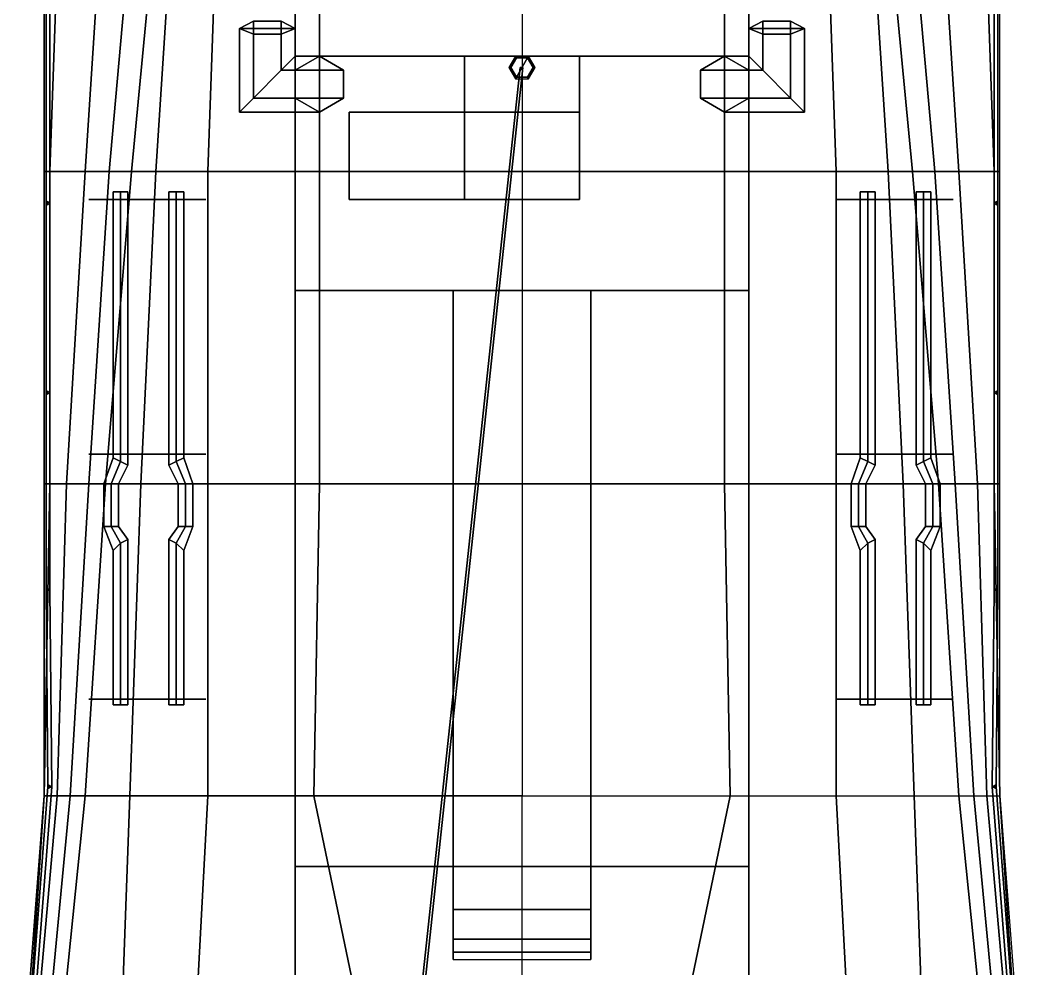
# Model space of a CAD drawing. Header units: millimetres. Extents: x -7.5 to 2.7, y -17.4 to 23.2.
# Drawn here: x -2.7 to 2.7, y -1.36 to 3.74 of the extents above; entities that cross this region are included whole.
import ezdxf

# ---------------------------------------------------------------- set-up
doc = ezdxf.new("R2010")
doc.units = ezdxf.units.MM
doc.layers.add('h2', color=7, linetype='Continuous')

msp = doc.modelspace()

# ---------------------------------------------------------------- linework, layer by layer
for points in [[(-2.48, 4.62, 0.63), (-2.54, 2.93, 0.63), (-2.57, 2.93, 1.64), (-2.57, 4.62, 1.64)], [(-2.57, 4.62, 1.64), (-2.57, 2.93, 1.64), (2.57, 2.93, 1.64), (2.57, 4.62, 1.64)], [(-2.56, 0.68, 2.46), (-2.56, 4.62, 2.46), (-2.54, 4.62, 2.46), (-2.54, 0.68, 2.46)], [(-2.54, 0.68, 2.46), (-2.54, 4.62, 2.46), (-2.56, 4.62, 2.46), (-2.56, 0.68, 2.46)], [(-2.24, 4.62, 0.11), (-2.35, 2.93, 0.11), (-2.54, 2.93, 0.63), (-2.48, 4.62, 0.63)], [(-2.07, 4.62, -0.26), (-2.22, 2.93, -0.26), (-2.35, 2.93, 0.11), (-2.24, 4.62, 0.11)], [(-1.94, 4.62, -0.53), (-2.1, 2.93, -0.53), (-2.22, 2.93, -0.26), (-2.07, 4.62, -0.26)], [(-1.86, 4.62, -0.66), (-1.97, 2.93, -0.75), (-2.1, 2.93, -0.53), (-1.94, 4.62, -0.53)], [(-1.63, 4.62, -0.91), (-1.69, 2.93, -0.98), (-1.97, 2.93, -0.75), (-1.86, 4.62, -0.66)], [(-1.09, 4.62, -1.2), (-1.09, 2.93, -1.24), (-1.69, 2.93, -0.98), (-1.63, 4.62, -0.91)], [(0, 4.62, -1.55), (0, 2.93, -1.55), (-1.09, 2.93, -1.24), (-1.09, 4.62, -1.2)], [(2.54, 0.68, 2.46), (2.54, 4.62, 2.46), (2.56, 4.62, 2.46), (2.56, 0.68, 2.46)], [(2.56, 0.68, 2.46), (2.56, 4.62, 2.46), (2.54, 4.62, 2.46), (2.54, 0.68, 2.46)], [(1.22, 3.55, 3.48), (1.22, 4.52, 3.48), (-1.22, 4.52, 3.48), (-1.22, 3.55, 3.48)], [(-1.22, 4.52, 3.48), (-1.22, 4.52, 1.53), (-1.22, 3.55, 1.53), (-1.22, 3.55, 3.48)], [(1.22, 3.55, 1.53), (1.22, 4.52, 1.53), (1.22, 4.52, 3.48), (1.22, 3.55, 3.48)], [(-1.445, 3.74, 3.7999), (-1.52, 3.7, 3.67), (-1.52, 3.25, 3.67), (-1.445, 3.325, 3.7999)], [(-1.22, 3.7, 3.67), (-1.52, 3.7, 3.67), (-1.445, 3.74, 3.7999), (-1.295, 3.74, 3.7999)], [(-1.295, 3.74, 3.7999), (-1.445, 3.74, 3.7999), (-1.445, 3.325, 3.7999), (-1.295, 3.475, 3.7999)], [(-1.22, 3.7, 3.67), (-1.295, 3.74, 3.7999), (-1.295, 3.475, 3.7999), (-1.22, 3.55, 3.67)], [(-1.52, 3.7, 3.67), (-1.445, 3.67, 3.5401), (-1.445, 3.325, 3.5401), (-1.52, 3.25, 3.67)], [(-1.295, 3.67, 3.5401), (-1.445, 3.67, 3.5401), (-1.52, 3.7, 3.67), (-1.22, 3.7, 3.67)], [(-1.295, 3.67, 3.5401), (-1.22, 3.7, 3.67), (-1.22, 3.55, 3.67), (-1.295, 3.475, 3.5401)], [(-1.445, 3.67, 3.5401), (-1.295, 3.67, 3.5401), (-1.295, 3.475, 3.5401), (-1.445, 3.325, 3.5401)], [(-0.96, 3.475, 3.7999), (-1.09, 3.55, 3.67), (-1.22, 3.55, 3.67), (-1.295, 3.475, 3.7999)], [(-1.09, 3.55, 3.67), (-1.22, 3.475, 3.5401), (-1.295, 3.475, 3.5401), (-1.22, 3.55, 3.67)], [(-1.22, 3.55, 1.87), (-1.22, 3.55, 1.53), (-1.22, -7.79, 1.53), (-1.22, -7.79, 1.75)], [(1.22, -7.79, 1.75), (1.22, 3.55, 1.87), (-1.22, 3.55, 1.87), (-1.22, -7.79, 1.75)], [(-1.22, 3.55, 3.48), (-1.22, 3.55, 1.87), (1.22, 3.55, 1.87), (1.22, 3.55, 3.48)], [(-1.22, 3.475, 3.5401), (-1.09, 3.55, 3.67), (-1.09, 3.55, 1.64), (-1.2199, 3.475, 1.64)], [(-1.09, 3.55, 3.67), (-0.96, 3.475, 3.7999), (-0.9601, 3.475, 1.64), (-1.09, 3.55, 1.64)], [(-0.31, 3.55, 3), (-0.31, 3.55, 1.87), (-0.31, 3.25, 1.86), (-0.31, 3.25, 3)], [(0.31, 3.25, 3), (0.31, 3.55, 3), (-0.31, 3.55, 3), (-0.31, 3.25, 3)], [(-0.035, 3.5506, 3), (-0.07, 3.49, 3), (-0.06, 3.49, 7.04), (-0.03, 3.542, 7.04)], [(-0.03, 3.438, 7.04), (0.03, 3.542, 7.04), (-0.03, 3.542, 7.04), (-0.06, 3.49, 7.04)], [(0.035, 3.5506, 3), (-0.035, 3.5506, 3), (-0.03, 3.542, 7.04), (0.03, 3.542, 7.04)], [(0.03, 3.438, 7.04), (0.06, 3.49, 7.04), (0.03, 3.542, 7.04), (-0.03, 3.438, 7.04)], [(0.07, 3.49, 3), (0.035, 3.5506, 3), (0.03, 3.542, 7.04), (0.06, 3.49, 7.04)], [(0.31, 3.25, 1.86), (0.31, 3.55, 1.87), (0.31, 3.55, 3), (0.31, 3.25, 3)], [(1.22, -7.79, 1.53), (1.22, 3.55, 1.53), (1.22, 3.55, 1.87), (1.22, -7.79, 1.75)], [(-0.96, 3.325, 3.7999), (-0.96, 3.475, 3.7999), (-1.295, 3.475, 3.7999), (-1.445, 3.325, 3.7999)], [(-1.22, 3.475, 3.5401), (-1.22, 3.325, 3.5401), (-1.445, 3.325, 3.5401), (-1.295, 3.475, 3.5401)], [(-1.22, 3.325, 3.5401), (-1.22, 3.475, 3.5401), (-1.2199, 3.475, 1.64), (-1.2199, 3.325, 1.64)], [(-1.205, -7.69, 3.5), (-1.19, -7.69, 3.5087), (0.005, 3.49, 4.405), (-0.01, 3.49, 4.395)], [(-1.19, -7.69, 3.4913), (-1.205, -7.69, 3.5), (-0.01, 3.49, 4.395), (0.005, 3.49, 4.385)], [(-1.19, -7.69, 3.5087), (-1.19, -7.69, 3.4913), (0.005, 3.49, 4.385), (0.005, 3.49, 4.405)], [(-0.96, 3.475, 3.7999), (-0.96, 3.325, 3.7999), (-0.9601, 3.325, 1.64), (-0.9601, 3.475, 1.64)], [(-0.07, 3.49, 3), (-0.035, 3.4294, 3), (-0.03, 3.438, 7.04), (-0.06, 3.49, 7.04)], [(0.035, 3.4294, 3), (0.07, 3.49, 3), (0.06, 3.49, 7.04), (0.03, 3.438, 7.04)], [(-0.035, 3.4294, 3), (0.035, 3.4294, 3), (0.03, 3.438, 7.04), (-0.03, 3.438, 7.04)], [(-1.09, 3.25, 3.67), (-0.96, 3.325, 3.7999), (-1.445, 3.325, 3.7999), (-1.52, 3.25, 3.67)], [(-1.22, 3.325, 3.5401), (-1.09, 3.25, 3.67), (-1.52, 3.25, 3.67), (-1.445, 3.325, 3.5401)], [(-1.09, 3.25, 3.67), (-1.22, 3.325, 3.5401), (-1.2199, 3.325, 1.64), (-1.09, 3.25, 1.64)], [(-0.96, 3.325, 3.7999), (-1.09, 3.25, 3.67), (-1.09, 3.25, 1.64), (-0.9601, 3.325, 1.64)], [(-0.93, 2.78, 1.86), (-0.93, 3.25, 1.86), (-0.31, 3.25, 3), (-0.31, 2.78, 3)], [(-0.31, 2.78, 3), (-0.31, 3.25, 3), (-0.93, 3.25, 1.86), (-0.93, 2.78, 1.86)], [(-0.31, 3.25, 3), (-0.31, 3.25, 1.86), (0.31, 3.25, 1.86), (0.31, 3.25, 3)], [(-0.31, 2.78, 3), (-0.31, 3.25, 3), (0.31, 3.25, 3), (0.31, 2.78, 3)], [(0.31, 2.78, 3), (0.31, 3.25, 3), (-0.31, 3.25, 3), (-0.31, 2.78, 3)], [(-2.54, 2.93, 0.63), (-2.54, 1.25, 0.5), (-2.57, 1.25, 1.64), (-2.57, 2.93, 1.64)], [(-2.57, 2.93, 1.64), (-2.57, 1.25, 1.64), (2.57, 1.25, 1.64), (2.57, 2.93, 1.64)], [(-2.35, 2.93, 0.11), (-2.45, 1.25, 0.11), (-2.54, 1.25, 0.5), (-2.54, 2.93, 0.63)], [(-2.22, 2.93, -0.26), (-2.33, 1.25, -0.29), (-2.45, 1.25, 0.11), (-2.35, 2.93, 0.11)], [(-2.1, 2.93, -0.53), (-2.24, 1.25, -0.53), (-2.33, 1.25, -0.29), (-2.22, 2.93, -0.26)], [(-1.97, 2.93, -0.75), (-2.05, 1.25, -0.8), (-2.24, 1.25, -0.53), (-2.1, 2.93, -0.53)], [(-1.69, 2.93, -0.98), (-1.69, 1.25, -1.04), (-2.05, 1.25, -0.8), (-1.97, 2.93, -0.75)], [(-1.09, 2.93, -1.24), (-1.09, 1.25, -1.27), (-1.69, 1.25, -1.04), (-1.69, 2.93, -0.98)], [(0, 2.93, -1.55), (0, 1.25, -1.55), (-1.09, 1.25, -1.27), (-1.09, 2.93, -1.24)], [(-2.16, 1.37, 1.68), (-2.2, 1.39, 1.72), (-2.2, 2.82, 1.72), (-2.16, 2.82, 1.68)], [(-2.2, 1.39, 1.72), (-2.16, 1.37, 1.76), (-2.16, 2.82, 1.76), (-2.2, 2.82, 1.72)], [(-2.2, 2.82, 1.72), (-2.16, 2.82, 1.76), (-2.12, 2.82, 1.72), (-2.16, 2.82, 1.68)], [(-2.16, 1.37, 1.76), (-2.12, 1.35, 1.72), (-2.12, 2.82, 1.72), (-2.16, 2.82, 1.76)], [(-2.12, 1.35, 1.72), (-2.16, 1.37, 1.68), (-2.16, 2.82, 1.68), (-2.12, 2.82, 1.72)], [(-1.9, 1.35, 1.72), (-1.86, 1.37, 1.76), (-1.86, 2.82, 1.76), (-1.9, 2.82, 1.72)], [(-1.86, 1.37, 1.68), (-1.9, 1.35, 1.72), (-1.9, 2.82, 1.72), (-1.86, 2.82, 1.68)], [(-1.82, 2.82, 1.72), (-1.86, 2.82, 1.68), (-1.9, 2.82, 1.72), (-1.86, 2.82, 1.76)], [(-1.82, 1.39, 1.72), (-1.86, 1.37, 1.68), (-1.86, 2.82, 1.68), (-1.82, 2.82, 1.72)], [(-1.86, 1.37, 1.76), (-1.82, 1.39, 1.72), (-1.82, 2.82, 1.72), (-1.86, 2.82, 1.76)], [(1.82, 2.82, 1.72), (1.86, 2.82, 1.76), (1.9, 2.82, 1.72), (1.86, 2.82, 1.68)], [(1.82, 1.39, 1.72), (1.86, 1.37, 1.76), (1.86, 2.82, 1.76), (1.82, 2.82, 1.72)], [(1.86, 1.37, 1.68), (1.82, 1.39, 1.72), (1.82, 2.82, 1.72), (1.86, 2.82, 1.68)], [(1.86, 1.37, 1.76), (1.9, 1.35, 1.72), (1.9, 2.82, 1.72), (1.86, 2.82, 1.76)], [(1.9, 1.35, 1.72), (1.86, 1.37, 1.68), (1.86, 2.82, 1.68), (1.9, 2.82, 1.72)], [(2.12, 1.35, 1.72), (2.16, 1.37, 1.76), (2.16, 2.82, 1.76), (2.12, 2.82, 1.72)], [(2.16, 1.37, 1.68), (2.12, 1.35, 1.72), (2.12, 2.82, 1.72), (2.16, 2.82, 1.68)], [(2.2, 2.82, 1.72), (2.16, 2.82, 1.68), (2.12, 2.82, 1.72), (2.16, 2.82, 1.76)], [(2.16, 1.37, 1.76), (2.2, 1.39, 1.72), (2.2, 2.82, 1.72), (2.16, 2.82, 1.76)], [(2.2, 1.39, 1.72), (2.16, 1.37, 1.68), (2.16, 2.82, 1.68), (2.2, 2.82, 1.72)], [(-2.555, 2.7513, 2.46), (-2.555, 2.7687, 2.46), (-2.555, 2.7687, 1.64), (-2.555, 2.7513, 1.64)], [(-2.555, 2.7687, 2.46), (-2.54, 2.76, 2.46), (-2.54, 2.76, 1.64), (-2.555, 2.7687, 1.64)], [(-2.54, 2.76, 2.46), (-2.555, 2.7513, 2.46), (-2.555, 2.7513, 1.64), (-2.54, 2.76, 1.64)], [(-1.7, 2.78, 1.58), (-1.7, 2.78, 1.72), (-2.33, 2.78, 1.72), (-2.33, 2.78, 1.58)], [(-2.33, 2.78, 1.58), (-2.33, 2.78, 1.72), (-1.7, 2.78, 1.72), (-1.7, 2.78, 1.58)], [(2.32, 2.78, 1.58), (2.32, 2.78, 1.72), (1.69, 2.78, 1.72), (1.69, 2.78, 1.58)], [(1.69, 2.78, 1.58), (1.69, 2.78, 1.72), (2.32, 2.78, 1.72), (2.32, 2.78, 1.58)], [(2.555, 2.7687, 1.64), (2.54, 2.76, 1.64), (2.54, 2.76, 2.46), (2.555, 2.7687, 2.46)], [(2.54, 2.76, 1.64), (2.555, 2.7513, 1.64), (2.555, 2.7513, 2.46), (2.54, 2.76, 2.46)], [(2.555, 2.7513, 1.64), (2.555, 2.7687, 1.64), (2.555, 2.7687, 2.46), (2.555, 2.7513, 2.46)], [(-1.22, 2.29, 2.46), (-1.22, 2.29, 1.85), (-1.22, -0.81, 1.82), (-1.22, -0.81, 2.41)], [(-0.37, -0.81, 2.41), (-0.37, 2.29, 2.46), (-1.22, 2.29, 2.46), (-1.22, -0.81, 2.41)], [(1.22, 2.29, 2.24), (1.22, 2.29, 1.8567), (-1.22, 2.29, 1.85), (-1.22, 2.29, 2.24)], [(-0.37, 2.29, 2.46), (-0.37, 2.29, 2.24), (-1.22, 2.29, 2.24), (-1.22, 2.29, 2.46)], [(0.37, -0.81, 2.19), (0.37, 2.29, 2.24), (-0.37, 2.29, 2.24), (-0.37, -0.81, 2.19)], [(-0.37, -0.81, 2.19), (-0.37, 2.29, 2.24), (-0.37, 2.29, 2.46), (-0.37, -0.81, 2.41)], [(1.22, -0.81, 2.41), (1.22, 2.29, 2.46), (0.37, 2.29, 2.46), (0.37, -0.81, 2.41)], [(1.22, 2.29, 2.46), (1.22, 2.29, 2.24), (0.37, 2.29, 2.24), (0.37, 2.29, 2.46)], [(0.37, -0.81, 2.41), (0.37, 2.29, 2.46), (0.37, 2.29, 2.24), (0.37, -0.81, 2.19)], [(1.22, -0.81, 1.82), (1.22, 2.29, 1.8567), (1.22, 2.29, 2.46), (1.22, -0.81, 2.41)], [(-2.555, 1.7487, 2.46), (-2.54, 1.74, 2.46), (-2.54, 1.74, 1.64), (-2.555, 1.7487, 1.64)], [(-2.555, 1.7313, 2.46), (-2.555, 1.7487, 2.46), (-2.555, 1.7487, 1.64), (-2.555, 1.7313, 1.64)], [(-2.54, 1.74, 2.46), (-2.555, 1.7313, 2.46), (-2.555, 1.7313, 1.64), (-2.54, 1.74, 1.64)], [(2.555, 1.7487, 1.64), (2.54, 1.74, 1.64), (2.54, 1.74, 2.46), (2.555, 1.7487, 2.46)], [(2.54, 1.74, 1.64), (2.555, 1.7313, 1.64), (2.555, 1.7313, 2.46), (2.54, 1.74, 2.46)], [(2.555, 1.7313, 1.64), (2.555, 1.7487, 1.64), (2.555, 1.7487, 2.46), (2.555, 1.7313, 2.46)], [(-2.33, 1.41, 1.58), (-2.33, 1.41, 1.72), (-1.7, 1.41, 1.72), (-1.7, 1.41, 1.58)], [(-1.7, 1.41, 1.58), (-1.7, 1.41, 1.72), (-2.33, 1.41, 1.72), (-2.33, 1.41, 1.58)], [(1.69, 1.41, 1.58), (1.69, 1.41, 1.72), (2.32, 1.41, 1.72), (2.32, 1.41, 1.58)], [(2.32, 1.41, 1.58), (2.32, 1.41, 1.72), (1.69, 1.41, 1.72), (1.69, 1.41, 1.58)], [(-2.21, 1.25, 1.68), (-2.25, 1.25, 1.72), (-2.2, 1.39, 1.72), (-2.16, 1.37, 1.68)], [(-2.25, 1.25, 1.72), (-2.21, 1.25, 1.76), (-2.16, 1.37, 1.76), (-2.2, 1.39, 1.72)], [(-2.21, 1.25, 1.76), (-2.17, 1.25, 1.72), (-2.12, 1.35, 1.72), (-2.16, 1.37, 1.76)], [(-2.17, 1.25, 1.72), (-2.21, 1.25, 1.68), (-2.16, 1.37, 1.68), (-2.12, 1.35, 1.72)], [(-1.85, 1.25, 1.72), (-1.81, 1.25, 1.76), (-1.86, 1.37, 1.76), (-1.9, 1.35, 1.72)], [(-1.81, 1.25, 1.68), (-1.85, 1.25, 1.72), (-1.9, 1.35, 1.72), (-1.86, 1.37, 1.68)], [(-1.77, 1.25, 1.72), (-1.81, 1.25, 1.68), (-1.86, 1.37, 1.68), (-1.82, 1.39, 1.72)], [(-1.81, 1.25, 1.76), (-1.77, 1.25, 1.72), (-1.82, 1.39, 1.72), (-1.86, 1.37, 1.76)], [(1.81, 1.25, 1.68), (1.77, 1.25, 1.72), (1.82, 1.39, 1.72), (1.86, 1.37, 1.68)], [(1.77, 1.25, 1.72), (1.81, 1.25, 1.76), (1.86, 1.37, 1.76), (1.82, 1.39, 1.72)], [(1.81, 1.25, 1.76), (1.85, 1.25, 1.72), (1.9, 1.35, 1.72), (1.86, 1.37, 1.76)], [(1.85, 1.25, 1.72), (1.81, 1.25, 1.68), (1.86, 1.37, 1.68), (1.9, 1.35, 1.72)], [(2.17, 1.25, 1.72), (2.21, 1.25, 1.76), (2.16, 1.37, 1.76), (2.12, 1.35, 1.72)], [(2.21, 1.25, 1.68), (2.17, 1.25, 1.72), (2.12, 1.35, 1.72), (2.16, 1.37, 1.68)], [(2.25, 1.25, 1.72), (2.21, 1.25, 1.68), (2.16, 1.37, 1.68), (2.2, 1.39, 1.72)], [(2.21, 1.25, 1.76), (2.25, 1.25, 1.72), (2.2, 1.39, 1.72), (2.16, 1.37, 1.76)], [(-2.45, 1.25, 0.11), (-2.5, -0.43, 0.11), (-2.57, -0.43, 0.5), (-2.54, 1.25, 0.5)], [(-2.54, 1.25, 0.5), (-2.57, -0.43, 0.5), (-2.57, -0.43, 1.64), (-2.57, 1.25, 1.64)], [(-2.57, 1.25, 1.64), (-2.57, -0.43, 1.64), (2.57, -0.43, 1.64), (2.57, 1.25, 1.64)], [(-2.33, 1.25, -0.29), (-2.43, -0.43, -0.29), (-2.5, -0.43, 0.11), (-2.45, 1.25, 0.11)], [(-2.24, 1.25, -0.53), (-2.35, -0.43, -0.53), (-2.43, -0.43, -0.29), (-2.33, 1.25, -0.29)], [(-2.05, 1.25, -0.8), (-2.11, -0.43, -0.84), (-2.35, -0.43, -0.53), (-2.24, 1.25, -0.53)], [(-2.21, 1.02, 1.68), (-2.25, 1.02, 1.72), (-2.25, 1.25, 1.72), (-2.21, 1.25, 1.68)], [(-2.25, 1.02, 1.72), (-2.21, 1.02, 1.76), (-2.21, 1.25, 1.76), (-2.25, 1.25, 1.72)], [(-2.21, 1.02, 1.76), (-2.17, 1.02, 1.72), (-2.17, 1.25, 1.72), (-2.21, 1.25, 1.76)], [(-2.17, 1.02, 1.72), (-2.21, 1.02, 1.68), (-2.21, 1.25, 1.68), (-2.17, 1.25, 1.72)], [(-1.69, 1.25, -1.04), (-1.69, -0.43, -1.09), (-2.11, -0.43, -0.84), (-2.05, 1.25, -0.8)], [(-1.85, 1.02, 1.72), (-1.81, 1.02, 1.76), (-1.81, 1.25, 1.76), (-1.85, 1.25, 1.72)], [(-1.81, 1.02, 1.68), (-1.85, 1.02, 1.72), (-1.85, 1.25, 1.72), (-1.81, 1.25, 1.68)], [(-1.77, 1.02, 1.72), (-1.81, 1.02, 1.68), (-1.81, 1.25, 1.68), (-1.77, 1.25, 1.72)], [(-1.81, 1.02, 1.76), (-1.77, 1.02, 1.72), (-1.77, 1.25, 1.72), (-1.81, 1.25, 1.76)], [(-1.09, 1.25, -1.27), (-1.12, -0.43, -1.27), (-1.69, -0.43, -1.09), (-1.69, 1.25, -1.04)], [(0, 1.25, -1.55), (0, -0.43, -1.56), (-1.12, -0.43, -1.27), (-1.09, 1.25, -1.27)], [(1.81, 1.02, 1.68), (1.77, 1.02, 1.72), (1.77, 1.25, 1.72), (1.81, 1.25, 1.68)], [(1.77, 1.02, 1.72), (1.81, 1.02, 1.76), (1.81, 1.25, 1.76), (1.77, 1.25, 1.72)], [(1.81, 1.02, 1.76), (1.85, 1.02, 1.72), (1.85, 1.25, 1.72), (1.81, 1.25, 1.76)], [(1.85, 1.02, 1.72), (1.81, 1.02, 1.68), (1.81, 1.25, 1.68), (1.85, 1.25, 1.72)], [(2.17, 1.02, 1.72), (2.21, 1.02, 1.76), (2.21, 1.25, 1.76), (2.17, 1.25, 1.72)], [(2.21, 1.02, 1.68), (2.17, 1.02, 1.72), (2.17, 1.25, 1.72), (2.21, 1.25, 1.68)], [(2.25, 1.02, 1.72), (2.21, 1.02, 1.68), (2.21, 1.25, 1.68), (2.25, 1.25, 1.72)], [(2.21, 1.02, 1.76), (2.25, 1.02, 1.72), (2.25, 1.25, 1.72), (2.21, 1.25, 1.76)], [(-2.16, 0.93, 1.68), (-2.2, 0.89, 1.72), (-2.25, 1.02, 1.72), (-2.21, 1.02, 1.68)], [(-2.2, 0.89, 1.72), (-2.16, 0.93, 1.76), (-2.21, 1.02, 1.76), (-2.25, 1.02, 1.72)], [(-2.16, 0.93, 1.76), (-2.12, 0.95, 1.72), (-2.17, 1.02, 1.72), (-2.21, 1.02, 1.76)], [(-2.12, 0.95, 1.72), (-2.16, 0.93, 1.68), (-2.21, 1.02, 1.68), (-2.17, 1.02, 1.72)], [(-1.9, 0.95, 1.72), (-1.86, 0.93, 1.76), (-1.81, 1.02, 1.76), (-1.85, 1.02, 1.72)], [(-1.86, 0.93, 1.68), (-1.9, 0.95, 1.72), (-1.85, 1.02, 1.72), (-1.81, 1.02, 1.68)], [(-1.82, 0.89, 1.72), (-1.86, 0.93, 1.68), (-1.81, 1.02, 1.68), (-1.77, 1.02, 1.72)], [(-1.86, 0.93, 1.76), (-1.82, 0.89, 1.72), (-1.77, 1.02, 1.72), (-1.81, 1.02, 1.76)], [(1.86, 0.93, 1.68), (1.82, 0.89, 1.72), (1.77, 1.02, 1.72), (1.81, 1.02, 1.68)], [(1.82, 0.89, 1.72), (1.86, 0.93, 1.76), (1.81, 1.02, 1.76), (1.77, 1.02, 1.72)], [(1.86, 0.93, 1.76), (1.9, 0.95, 1.72), (1.85, 1.02, 1.72), (1.81, 1.02, 1.76)], [(1.9, 0.95, 1.72), (1.86, 0.93, 1.68), (1.81, 1.02, 1.68), (1.85, 1.02, 1.72)], [(2.12, 0.95, 1.72), (2.16, 0.93, 1.76), (2.21, 1.02, 1.76), (2.17, 1.02, 1.72)], [(2.16, 0.93, 1.68), (2.12, 0.95, 1.72), (2.17, 1.02, 1.72), (2.21, 1.02, 1.68)], [(2.2, 0.89, 1.72), (2.16, 0.93, 1.68), (2.21, 1.02, 1.68), (2.25, 1.02, 1.72)], [(2.16, 0.93, 1.76), (2.2, 0.89, 1.72), (2.25, 1.02, 1.72), (2.21, 1.02, 1.76)], [(-2.16, 0.06, 1.68), (-2.2, 0.06, 1.72), (-2.2, 0.89, 1.72), (-2.16, 0.93, 1.68)], [(-2.2, 0.06, 1.72), (-2.16, 0.06, 1.76), (-2.16, 0.93, 1.76), (-2.2, 0.89, 1.72)], [(-2.16, 0.06, 1.76), (-2.12, 0.06, 1.72), (-2.12, 0.95, 1.72), (-2.16, 0.93, 1.76)], [(-2.12, 0.06, 1.72), (-2.16, 0.06, 1.68), (-2.16, 0.93, 1.68), (-2.12, 0.95, 1.72)], [(-1.9, 0.06, 1.72), (-1.86, 0.06, 1.76), (-1.86, 0.93, 1.76), (-1.9, 0.95, 1.72)], [(-1.86, 0.06, 1.68), (-1.9, 0.06, 1.72), (-1.9, 0.95, 1.72), (-1.86, 0.93, 1.68)], [(-1.82, 0.06, 1.72), (-1.86, 0.06, 1.68), (-1.86, 0.93, 1.68), (-1.82, 0.89, 1.72)], [(-1.86, 0.06, 1.76), (-1.82, 0.06, 1.72), (-1.82, 0.89, 1.72), (-1.86, 0.93, 1.76)], [(1.82, 0.06, 1.72), (1.86, 0.06, 1.76), (1.86, 0.93, 1.76), (1.82, 0.89, 1.72)], [(1.86, 0.06, 1.68), (1.82, 0.06, 1.72), (1.82, 0.89, 1.72), (1.86, 0.93, 1.68)], [(1.9, 0.06, 1.72), (1.86, 0.06, 1.68), (1.86, 0.93, 1.68), (1.9, 0.95, 1.72)], [(1.86, 0.06, 1.76), (1.9, 0.06, 1.72), (1.9, 0.95, 1.72), (1.86, 0.93, 1.76)], [(2.16, 0.06, 1.68), (2.12, 0.06, 1.72), (2.12, 0.95, 1.72), (2.16, 0.93, 1.68)], [(2.12, 0.06, 1.72), (2.16, 0.06, 1.76), (2.16, 0.93, 1.76), (2.12, 0.95, 1.72)], [(2.16, 0.06, 1.76), (2.2, 0.06, 1.72), (2.2, 0.89, 1.72), (2.16, 0.93, 1.76)], [(2.2, 0.06, 1.72), (2.16, 0.06, 1.68), (2.16, 0.93, 1.68), (2.2, 0.89, 1.72)], [(-2.53, -0.38, 2.43), (-2.54, 0.68, 2.46), (-2.56, 0.68, 2.46), (-2.55, -0.38, 2.43)], [(-2.55, -0.38, 2.43), (-2.56, 0.68, 2.46), (-2.54, 0.68, 2.46), (-2.53, -0.38, 2.43)], [(-2.555, 0.6887, 2.46), (-2.54, 0.68, 2.46), (-2.54, 0.68, 1.64), (-2.555, 0.6887, 1.64)], [(-2.555, 0.6713, 2.46), (-2.555, 0.6887, 2.46), (-2.555, 0.6887, 1.64), (-2.555, 0.6713, 1.64)], [(-2.54, 0.68, 2.46), (-2.555, 0.6713, 2.46), (-2.555, 0.6713, 1.64), (-2.54, 0.68, 1.64)], [(2.55, -0.38, 2.43), (2.56, 0.68, 2.46), (2.54, 0.68, 2.46), (2.53, -0.38, 2.43)], [(2.53, -0.38, 2.43), (2.54, 0.68, 2.46), (2.56, 0.68, 2.46), (2.55, -0.38, 2.43)], [(2.555, 0.6887, 1.64), (2.54, 0.68, 1.64), (2.54, 0.68, 2.46), (2.555, 0.6887, 2.46)], [(2.54, 0.68, 1.64), (2.555, 0.6713, 1.64), (2.555, 0.6713, 2.46), (2.54, 0.68, 2.46)], [(2.555, 0.6713, 1.64), (2.555, 0.6887, 1.64), (2.555, 0.6887, 2.46), (2.555, 0.6713, 2.46)], [(-1.7, 0.09, 1.58), (-1.7, 0.09, 1.72), (-2.33, 0.09, 1.72), (-2.33, 0.09, 1.58)], [(-2.33, 0.09, 1.58), (-2.33, 0.09, 1.72), (-1.7, 0.09, 1.72), (-1.7, 0.09, 1.58)], [(-2.16, 0.06, 1.68), (-2.12, 0.06, 1.72), (-2.16, 0.06, 1.76), (-2.2, 0.06, 1.72)], [(-1.86, 0.06, 1.76), (-1.9, 0.06, 1.72), (-1.86, 0.06, 1.68), (-1.82, 0.06, 1.72)], [(2.32, 0.09, 1.58), (2.32, 0.09, 1.72), (1.69, 0.09, 1.72), (1.69, 0.09, 1.58)], [(1.69, 0.09, 1.58), (1.69, 0.09, 1.72), (2.32, 0.09, 1.72), (2.32, 0.09, 1.58)], [(1.86, 0.06, 1.68), (1.9, 0.06, 1.72), (1.86, 0.06, 1.76), (1.82, 0.06, 1.72)], [(2.16, 0.06, 1.76), (2.12, 0.06, 1.72), (2.16, 0.06, 1.68), (2.2, 0.06, 1.72)], [(-2.545, -0.3713, 2.43), (-2.53, -0.38, 2.43), (-2.53, -0.38, 1.64), (-2.545, -0.3713, 1.64)], [(-2.545, -0.3887, 2.43), (-2.545, -0.3713, 2.43), (-2.545, -0.3713, 1.64), (-2.545, -0.3887, 1.64)], [(2.545, -0.3713, 1.64), (2.53, -0.38, 1.64), (2.53, -0.38, 2.43), (2.545, -0.3713, 2.43)], [(2.545, -0.3887, 1.64), (2.545, -0.3713, 1.64), (2.545, -0.3713, 2.43), (2.545, -0.3887, 2.43)], [(-2.63, -1.42, 2.42), (-2.55, -0.38, 2.43), (-2.53, -0.38, 2.43), (-2.61, -1.42, 2.42)], [(-2.61, -1.42, 2.42), (-2.53, -0.38, 2.43), (-2.55, -0.38, 2.43), (-2.63, -1.42, 2.42)], [(-2.53, -0.38, 2.43), (-2.545, -0.3887, 2.43), (-2.545, -0.3887, 1.64), (-2.53, -0.38, 1.64)], [(0, -2.11, -1.56), (0, -0.43, -1.56), (1.12, -0.43, -1.27), (0.77, -2.11, -1.29)], [(0.77, -2.11, -1.29), (1.12, -0.43, -1.27), (1.69, -0.43, -1.09), (1.78, -2.11, -1.09)], [(1.78, -2.11, -1.09), (1.69, -0.43, -1.09), (2.11, -0.43, -0.84), (2.17, -2.11, -0.92)], [(2.17, -2.11, -0.92), (2.11, -0.43, -0.84), (2.35, -0.43, -0.53), (2.52, -2.11, -0.53)], [(2.52, -2.11, -0.53), (2.35, -0.43, -0.53), (2.43, -0.43, -0.29), (2.59, -2.11, -0.29)], [(2.59, -2.11, -0.29), (2.43, -0.43, -0.29), (2.5, -0.43, 0.11), (2.65, -2.11, 0.11)], [(2.65, -2.11, 0.11), (2.5, -0.43, 0.11), (2.57, -0.43, 0.5), (2.68, -2.11, 0.51)], [(2.53, -0.38, 1.64), (2.545, -0.3887, 1.64), (2.545, -0.3887, 2.43), (2.53, -0.38, 2.43)], [(2.61, -1.42, 2.42), (2.53, -0.38, 2.43), (2.55, -0.38, 2.43), (2.63, -1.42, 2.42)], [(2.63, -1.42, 2.42), (2.55, -0.38, 2.43), (2.53, -0.38, 2.43), (2.61, -1.42, 2.42)], [(2.68, -2.11, 0.51), (2.57, -0.43, 0.5), (2.57, -0.43, 1.64), (2.7, -2.11, 1.55)], [(-1.22, -0.81, 1.82), (-0.37, -0.81, 1.82), (-0.37, -0.81, 2.41), (-1.22, -0.81, 2.41)], [(-0.37, -1.27, 1.95), (-0.37, -0.81, 2.41), (-0.37, -0.81, 1.82), (-0.37, -1.31, 1.81)], [(0.37, -0.81, 2.41), (-0.37, -0.81, 2.41), (-0.37, -1.04, 2.3), (0.37, -1.04, 2.3)], [(-0.37, -1.2, 2.14), (-0.37, -1.04, 2.3), (-0.37, -0.81, 2.41), (-0.37, -1.27, 1.95)], [(0.37, -0.81, 2.41), (0.37, -0.81, 2.19), (-0.37, -0.81, 2.19), (-0.37, -0.81, 2.41)], [(0.37, -1.31, 1.81), (0.37, -0.81, 1.82), (0.37, -0.81, 2.41), (0.37, -1.27, 1.95)], [(0.37, -1.27, 1.95), (0.37, -0.81, 2.41), (0.37, -1.04, 2.3), (0.37, -1.2, 2.14)], [(0.37, -0.81, 1.82), (1.22, -0.81, 1.82), (1.22, -0.81, 2.41), (0.37, -0.81, 2.41)], [(0.37, -1.04, 2.3), (-0.37, -1.04, 2.3), (-0.37, -1.2, 2.14), (0.37, -1.2, 2.14)], [(0.37, -1.2, 2.14), (-0.37, -1.2, 2.14), (-0.37, -1.27, 1.95), (0.37, -1.27, 1.95)], [(0.37, -1.27, 1.95), (-0.37, -1.27, 1.95), (-0.37, -1.31, 1.81), (0.37, -1.31, 1.81)]]:
    msp.add_3dface(points)
at = {"layer": 'h2'}
for points in [[(0, 4.62, -1.55), (0, 2.93, -1.55), (1.09, 2.93, -1.24), (1.09, 4.62, -1.2)], [(1.09, 4.62, -1.2), (1.09, 2.93, -1.24), (1.69, 2.93, -0.98), (1.63, 4.62, -0.91)], [(1.63, 4.62, -0.91), (1.69, 2.93, -0.98), (1.97, 2.93, -0.75), (1.86, 4.62, -0.66)], [(1.86, 4.62, -0.66), (1.97, 2.93, -0.75), (2.1, 2.93, -0.53), (1.94, 4.62, -0.53)], [(1.94, 4.62, -0.53), (2.1, 2.93, -0.53), (2.22, 2.93, -0.26), (2.07, 4.62, -0.26)], [(2.07, 4.62, -0.26), (2.22, 2.93, -0.26), (2.35, 2.93, 0.11), (2.24, 4.62, 0.11)], [(2.24, 4.62, 0.11), (2.35, 2.93, 0.11), (2.54, 2.93, 0.63), (2.48, 4.62, 0.63)], [(2.48, 4.62, 0.63), (2.54, 2.93, 0.63), (2.57, 2.93, 1.64), (2.57, 4.62, 1.64)], [(1.22, 3.7, 3.67), (1.52, 3.7, 3.67), (1.445, 3.74, 3.7999), (1.295, 3.74, 3.7999)], [(1.22, 3.7, 3.67), (1.295, 3.74, 3.7999), (1.295, 3.475, 3.7999), (1.22, 3.55, 3.67)], [(1.295, 3.74, 3.7999), (1.445, 3.74, 3.7999), (1.445, 3.325, 3.7999), (1.295, 3.475, 3.7999)], [(1.445, 3.74, 3.7999), (1.52, 3.7, 3.67), (1.52, 3.25, 3.67), (1.445, 3.325, 3.7999)], [(1.295, 3.67, 3.5401), (1.445, 3.67, 3.5401), (1.52, 3.7, 3.67), (1.22, 3.7, 3.67)], [(1.295, 3.67, 3.5401), (1.22, 3.7, 3.67), (1.22, 3.55, 3.67), (1.295, 3.475, 3.5401)], [(1.52, 3.7, 3.67), (1.445, 3.67, 3.5401), (1.445, 3.325, 3.5401), (1.52, 3.25, 3.67)], [(1.445, 3.67, 3.5401), (1.295, 3.67, 3.5401), (1.295, 3.475, 3.5401), (1.445, 3.325, 3.5401)], [(1.09, 3.55, 3.67), (0.96, 3.475, 3.7999), (0.9601, 3.475, 1.64), (1.09, 3.55, 1.64)], [(0.96, 3.475, 3.7999), (1.09, 3.55, 3.67), (1.22, 3.55, 3.67), (1.295, 3.475, 3.7999)], [(1.22, 3.475, 3.5401), (1.09, 3.55, 3.67), (1.09, 3.55, 1.64), (1.2199, 3.475, 1.64)], [(1.09, 3.55, 3.67), (1.22, 3.475, 3.5401), (1.295, 3.475, 3.5401), (1.22, 3.55, 3.67)], [(0.96, 3.475, 3.7999), (0.96, 3.325, 3.7999), (0.9601, 3.325, 1.64), (0.9601, 3.475, 1.64)], [(0.96, 3.325, 3.7999), (0.96, 3.475, 3.7999), (1.295, 3.475, 3.7999), (1.445, 3.325, 3.7999)], [(1.22, 3.325, 3.5401), (1.22, 3.475, 3.5401), (1.2199, 3.475, 1.64), (1.2199, 3.325, 1.64)], [(1.22, 3.475, 3.5401), (1.22, 3.325, 3.5401), (1.445, 3.325, 3.5401), (1.295, 3.475, 3.5401)], [(0.96, 3.325, 3.7999), (1.09, 3.25, 3.67), (1.09, 3.25, 1.64), (0.9601, 3.325, 1.64)], [(1.09, 3.25, 3.67), (0.96, 3.325, 3.7999), (1.445, 3.325, 3.7999), (1.52, 3.25, 3.67)], [(1.09, 3.25, 3.67), (1.22, 3.325, 3.5401), (1.2199, 3.325, 1.64), (1.09, 3.25, 1.64)], [(1.22, 3.325, 3.5401), (1.09, 3.25, 3.67), (1.52, 3.25, 3.67), (1.445, 3.325, 3.5401)], [(0, 2.93, -1.55), (0, 1.25, -1.55), (1.09, 1.25, -1.27), (1.09, 2.93, -1.24)], [(1.09, 2.93, -1.24), (1.09, 1.25, -1.27), (1.69, 1.25, -1.04), (1.69, 2.93, -0.98)], [(1.69, 2.93, -0.98), (1.69, 1.25, -1.04), (2.05, 1.25, -0.8), (1.97, 2.93, -0.75)], [(1.97, 2.93, -0.75), (2.05, 1.25, -0.8), (2.24, 1.25, -0.53), (2.1, 2.93, -0.53)], [(2.1, 2.93, -0.53), (2.24, 1.25, -0.53), (2.33, 1.25, -0.29), (2.22, 2.93, -0.26)], [(2.22, 2.93, -0.26), (2.33, 1.25, -0.29), (2.45, 1.25, 0.11), (2.35, 2.93, 0.11)], [(2.35, 2.93, 0.11), (2.45, 1.25, 0.11), (2.54, 1.25, 0.5), (2.54, 2.93, 0.63)], [(2.54, 2.93, 0.63), (2.54, 1.25, 0.5), (2.57, 1.25, 1.64), (2.57, 2.93, 1.64)], [(0, 1.25, -1.55), (0, -0.43, -1.56), (1.12, -0.43, -1.27), (1.09, 1.25, -1.27)], [(1.09, 1.25, -1.27), (1.12, -0.43, -1.27), (1.69, -0.43, -1.09), (1.69, 1.25, -1.04)], [(1.69, 1.25, -1.04), (1.69, -0.43, -1.09), (2.11, -0.43, -0.84), (2.05, 1.25, -0.8)], [(2.05, 1.25, -0.8), (2.11, -0.43, -0.84), (2.35, -0.43, -0.53), (2.24, 1.25, -0.53)], [(2.24, 1.25, -0.53), (2.35, -0.43, -0.53), (2.43, -0.43, -0.29), (2.33, 1.25, -0.29)], [(2.33, 1.25, -0.29), (2.43, -0.43, -0.29), (2.5, -0.43, 0.11), (2.45, 1.25, 0.11)], [(2.45, 1.25, 0.11), (2.5, -0.43, 0.11), (2.57, -0.43, 0.5), (2.54, 1.25, 0.5)], [(2.54, 1.25, 0.5), (2.57, -0.43, 0.5), (2.57, -0.43, 1.64), (2.57, 1.25, 1.64)], [(-2.7, -2.11, 1.55), (-2.57, -0.43, 1.64), (2.57, -0.43, 1.64), (2.7, -2.11, 1.55)], [(-2.68, -2.11, 0.51), (-2.57, -0.43, 0.5), (-2.57, -0.43, 1.64), (-2.7, -2.11, 1.55)], [(-2.65, -2.11, 0.11), (-2.5, -0.43, 0.11), (-2.57, -0.43, 0.5), (-2.68, -2.11, 0.51)], [(-2.59, -2.11, -0.29), (-2.43, -0.43, -0.29), (-2.5, -0.43, 0.11), (-2.65, -2.11, 0.11)], [(-2.52, -2.11, -0.53), (-2.35, -0.43, -0.53), (-2.43, -0.43, -0.29), (-2.59, -2.11, -0.29)], [(-2.17, -2.11, -0.92), (-2.11, -0.43, -0.84), (-2.35, -0.43, -0.53), (-2.52, -2.11, -0.53)], [(-1.78, -2.11, -1.09), (-1.69, -0.43, -1.09), (-2.11, -0.43, -0.84), (-2.17, -2.11, -0.92)], [(-0.77, -2.11, -1.29), (-1.12, -0.43, -1.27), (-1.69, -0.43, -1.09), (-1.78, -2.11, -1.09)], [(0, -2.11, -1.56), (0, -0.43, -1.56), (-1.12, -0.43, -1.27), (-0.77, -2.11, -1.29)]]:
    msp.add_3dface(points, dxfattribs=at)

doc.saveas('drawing.dxf')
